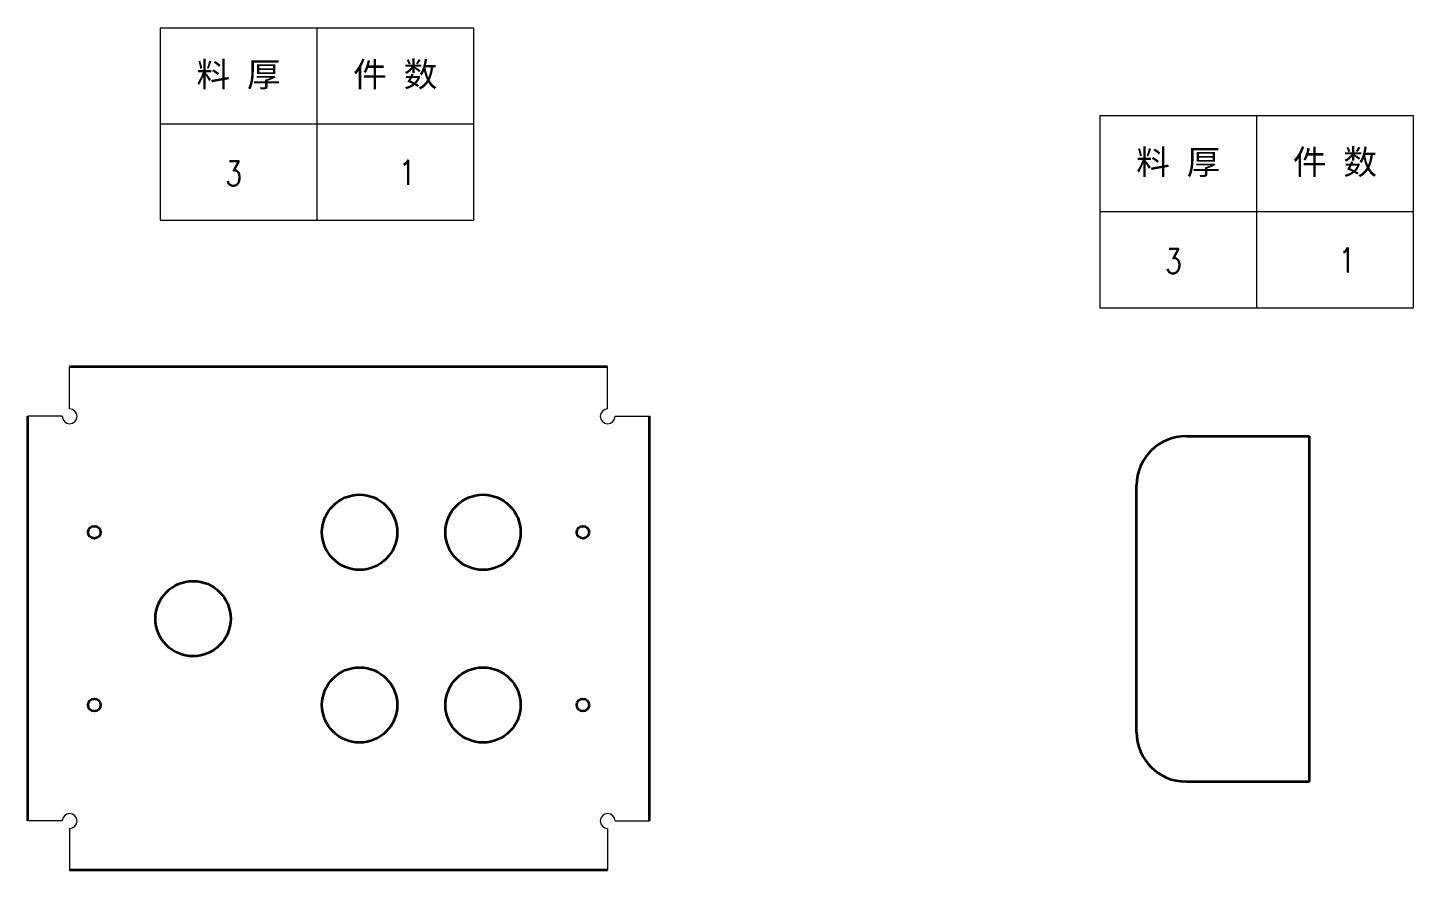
# Model space of a CAD drawing. Header units: millimetres. Extents: x 1333 to 209312, y -42879 to 359.
# Drawn here: x 134853 to 135414, y -242 to 99 of the extents above; entities that cross this region are included whole.
import ezdxf
from ezdxf.enums import TextEntityAlignment as Align

# ---------------------------------------------------------------- set-up
doc = ezdxf.new("R2010")
doc.units = ezdxf.units.MM
doc.header["$LTSCALE"] = 0.5
doc.layers.add('DRAWING', color=7, linetype='Continuous', lineweight=35)
doc.layers.add('标注线', color=3, linetype='Continuous', lineweight=18)
doc.styles.add('DIM', font='romans.shx', dxfattribs={"width": 0.8, "bigfont": 'bigfont.shx'})
doc.styles.get("Standard").update_dxf_attribs({"font": 'simplex.shx'})

# ---------------------------------------------------------------- blocks, each defined once
blk = doc.blocks.new('*T645')
at = {"color": 0, "linetype": 'ByBlock', "lineweight": -2, "transparency": 16777216}
for p, q in [((0, 0), (127, 0)), ((0, 0), (0, -78)), ((63.5, 0), (63.5, -78)), ((127, 0), (127, -78)), ((0, -39), (127, -39)), ((0, -78), (127, -78))]:
    blk.add_line(p, q, dxfattribs=at)
at = {"color": 0, "transparency": 16777216, "char_height": 10, "width": 60.5, "attachment_point": 5}
for s, insert in [('{\\fSimSun|b0|i0|c134|p2;料 厚}', (31.75, -19.5)), ('{\\fSimSun|b0|i0|c134|p2;件 数}', (95.25, -19.5))]:
    blk.add_mtext(s, dxfattribs=dict(at, insert=insert))
blk = doc.blocks.new('拆图参数')
blk.add_blockref('*T645', (-63.5, 78))
at = {"style": 'DIM', "width": 0.8}
blk.add_attdef('6', text='', height=10, dxfattribs=at).set_placement((-37.13, 18.91), align=Align.MIDDLE_LEFT)
blk.add_attdef('1', text='', height=10, dxfattribs=at).set_placement((36.65, 19.27), align=Align.MIDDLE_CENTER)

msp = doc.modelspace()

# ---------------------------------------------------------------- linework, layer by layer
at = {"layer": 'DRAWING'}
for p, q in [((135087.942, -38.232), (134869.942, -38.232)), ((134852.942, -222.232), (134852.942, -58.232)), ((135104.942, -222.232), (135104.942, -58.232)), ((135322.314, -66.274), (135372.314, -66.274)), ((135372.314, -206.274), (135372.314, -66.274)), ((135302.314, -186.274), (135302.314, -86.274)), ((135322.314, -206.274), (135372.314, -206.274)), ((135087.942, -242.232), (134869.942, -242.232))]:
    msp.add_line(p, q, dxfattribs=at)
for centre, radius in [((134987.442, -105.232), 15.25), ((135037.442, -105.232), 15.25), ((134879.942, -105.232), 2.5), ((135077.942, -105.232), 2.5), ((134919.942, -140.232), 15.25), ((134987.442, -175.232), 15.25), ((135037.442, -175.232), 15.25), ((134879.942, -175.232), 2.5), ((135077.942, -175.232), 2.5)]:
    msp.add_circle(centre, radius, dxfattribs=at)
for centre, start, end in [((135322.314, -86.274), 90, 180), ((135322.314, -186.274), 180, 270)]:
    msp.add_arc(centre, 20, start, end, dxfattribs=at)
at = {"layer": '标注线', "color": 7}
for p, q in [((134869.942, -55.232), (134869.942, -38.232)), ((135087.942, -55.232), (135087.942, -38.232)), ((134866.942, -58.232), (134852.942, -58.232)), ((135090.942, -58.232), (135104.942, -58.232)), ((134866.942, -222.232), (134852.942, -222.232)), ((135090.942, -222.232), (135104.942, -222.232)), ((134869.942, -225.232), (134869.942, -242.232)), ((135087.942, -225.232), (135087.942, -242.232))]:
    msp.add_line(p, q, dxfattribs=at)
for centre, start, end in [((134869.942, -58.232), 180, 90), ((135087.942, -58.232), 90, 0), ((134869.942, -222.232), 270, 180), ((135087.942, -222.232), 0, 270)]:
    msp.add_arc(centre, 3, start, end, dxfattribs=at)

# ---------------------------------------------------------------- block references
for p in [(134970.12, 21.281), (135350.917, -14.248)]:
    msp.add_blockref('拆图参数', p, dxfattribs=at).add_auto_attribs({'1': '1', '6': '3'})

doc.saveas('drawing.dxf')
